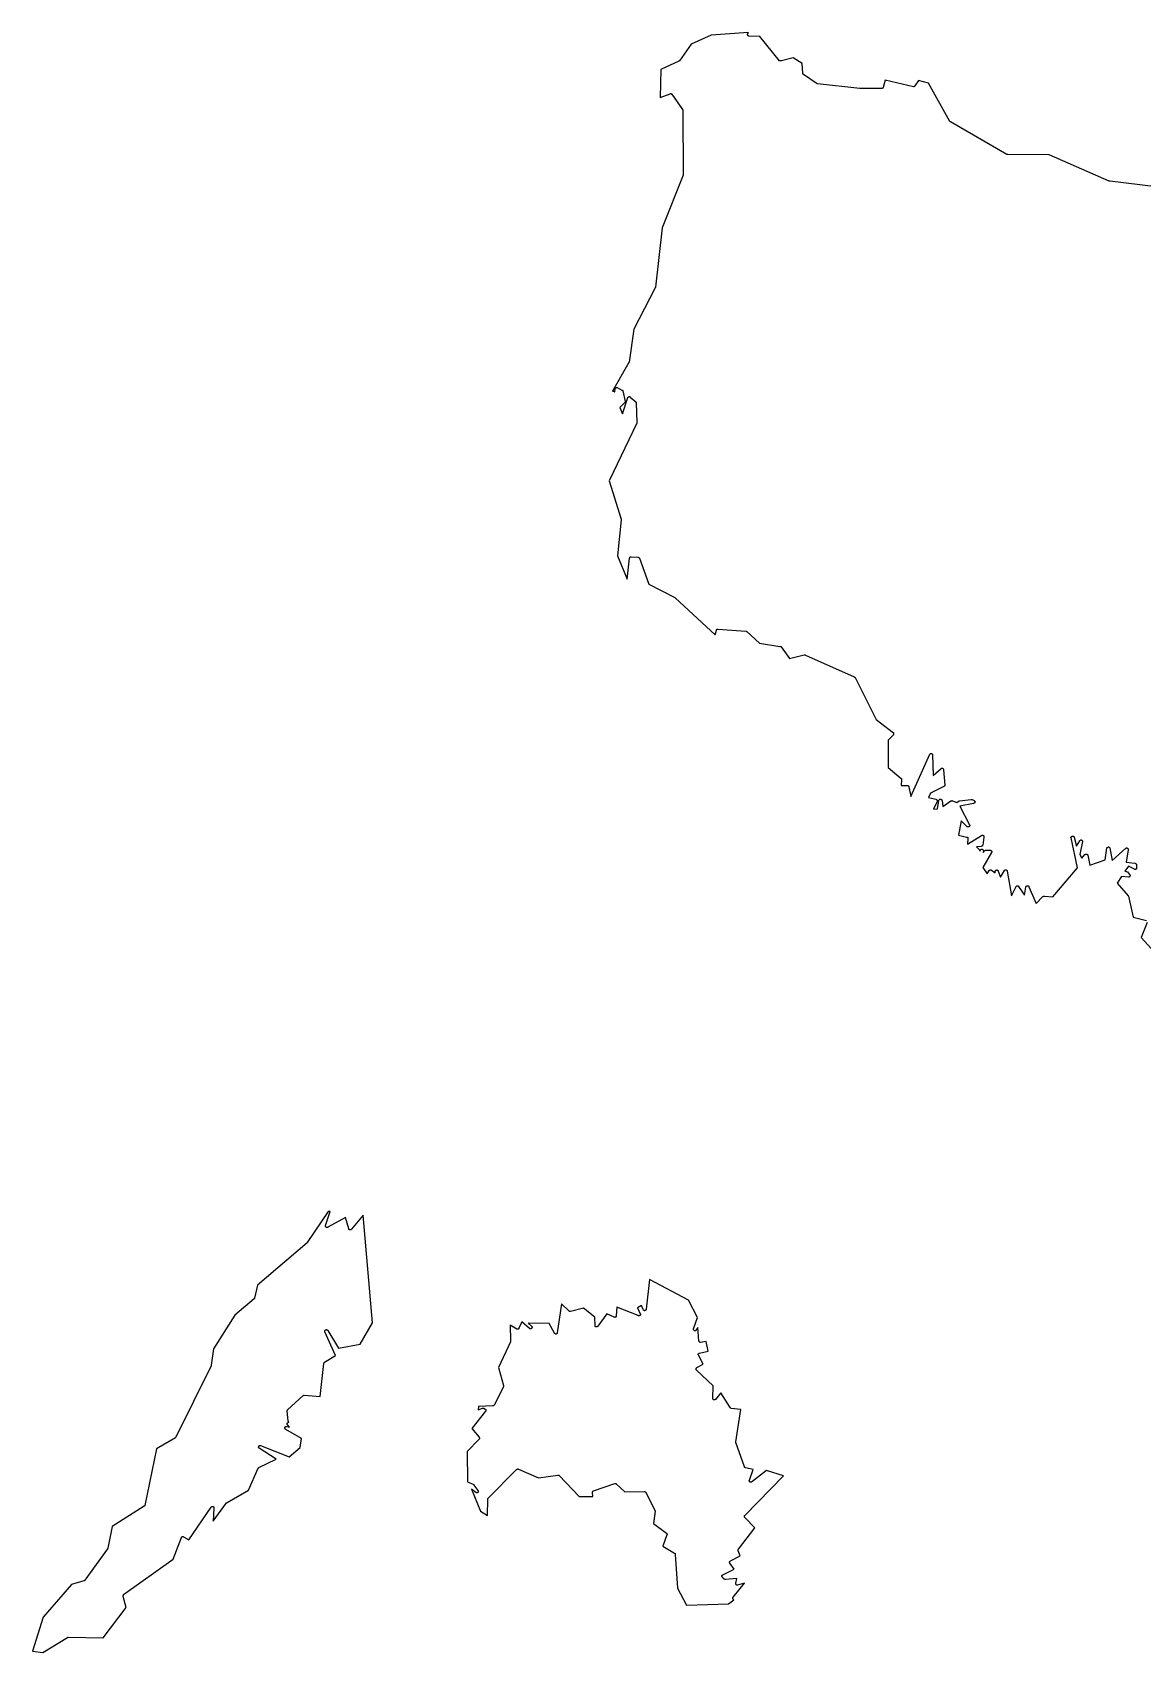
# Model space of a CAD drawing. Header units: metres. Extents: x 12 to 388, y 12 to 220.
# Drawn here: x 299.5 to 336, y 137.6 to 190.9 of the extents above; entities that cross this region are included whole.
import ezdxf

# ---------------------------------------------------------------- set-up
doc = ezdxf.new("R2010")
doc.units = ezdxf.units.M

msp = doc.modelspace()

# ---------------------------------------------------------------- linework, layer by layer
for points in [[(337, 185.76), (334.94, 186.01), (334.93, 186.01), (334.92, 186.01), (332.94, 186.87), (331.58, 186.89), (331.57, 186.89), (331.56, 186.89), (331.55, 186.89), (329.7, 187.96), (329.69, 187.96), (329.68, 187.97), (328.98, 189.23), (328.65, 189.32), (328.53, 189.14), (328.53, 189.13), (328.52, 189.12), (328.51, 189.12), (328.5, 189.12), (328.5, 189.11), (328.49, 189.11), (328.48, 189.11), (327.55, 189.33), (327.48, 189.09), (327.47, 189.09), (327.47, 189.08), (327.47, 189.07), (327.46, 189.07), (327.46, 189.06), (327.45, 189.06), (327.44, 189.06), (327.43, 189.06), (326.73, 189.05), (326.72, 189.05), (325.33, 189.21), (325.32, 189.21), (325.31, 189.21), (324.86, 189.52), (324.85, 189.52), (324.85, 189.53), (324.84, 189.54), (324.84, 189.55), (324.84, 189.56), (324.82, 189.88), (324.52, 190.06), (324.14, 189.96), (324.13, 189.96), (324.12, 189.96), (324.11, 189.96), (324.1, 189.96), (324.09, 189.96), (324.09, 189.97), (324.08, 189.97), (323.43, 190.76), (323.07, 190.78), (323.06, 190.78), (323.06, 190.79), (323.05, 190.79), (323.04, 190.79), (323.04, 190.8), (323.03, 190.8), (323.03, 190.81), (323.03, 190.82), (323.02, 190.82), (323.02, 190.83), (323.02, 190.84), (323.02, 190.85), (323.03, 190.85), (323.03, 190.86), (323.06, 190.9), (321.83, 190.81), (321.17, 190.51), (320.79, 189.97), (320.79, 189.96), (320.78, 189.96), (320.78, 189.95), (320.77, 189.95), (320.17, 189.68), (320.15, 188.76), (320.48, 188.88), (320.48, 188.89), (320.49, 188.89), (320.5, 188.89), (320.51, 188.89), (320.51, 188.88), (320.52, 188.88), (320.53, 188.88), (320.53, 188.87), (320.54, 188.87), (320.89, 188.36), (320.9, 188.35), (320.9, 188.34), (320.9, 188.33), (320.91, 186.22), (320.91, 186.21), (320.91, 186.2), (320.22, 184.47), (320, 182.52), (320, 182.51), (319.99, 182.51), (319.99, 182.5), (319.29, 181.14), (319.13, 180.06), (319.13, 180.05), (319.12, 180.05), (318.59, 179.1), (318.6, 179.1), (318.61, 179.1), (318.62, 179.1), (318.63, 179.1), (318.64, 179.09), (318.65, 179.09), (318.65, 179.08), (318.66, 179.08), (318.67, 179.18), (318.67, 179.19), (318.68, 179.19), (318.68, 179.2), (318.69, 179.21), (318.69, 179.21), (318.7, 179.21), (318.7, 179.22), (318.71, 179.22), (318.72, 179.22), (318.73, 179.22), (318.74, 179.22), (318.89, 179.14), (318.9, 179.14), (318.9, 179.13), (318.91, 179.13), (318.91, 179.12), (318.92, 179.12), (318.92, 179.11), (319, 178.76), (319, 178.75), (319, 178.74), (318.99, 178.74), (318.99, 178.73), (318.99, 178.72), (318.98, 178.72), (318.83, 178.56), (318.91, 178.36), (319.09, 178.89), (319.09, 178.9), (319.1, 178.9), (319.1, 178.91), (319.11, 178.92), (319.12, 178.92), (319.13, 178.93), (319.14, 178.93), (319.15, 178.93), (319.16, 178.92), (319.17, 178.92), (319.17, 178.91), (319.35, 178.75), (319.35, 178.74), (319.36, 178.74), (319.36, 178.73), (319.36, 178.72), (319.39, 178.07), (319.39, 178.06), (319.38, 178.06), (319.38, 178.05), (318.48, 176.15), (318.87, 174.89), (318.87, 174.88), (318.87, 174.87), (318.75, 173.69), (319.07, 172.92), (319.14, 173.61), (319.15, 173.61), (319.15, 173.62), (319.15, 173.63), (319.16, 173.63), (319.16, 173.64), (319.17, 173.64), (319.17, 173.65), (319.18, 173.65), (319.19, 173.65), (319.2, 173.65), (319.42, 173.64), (319.43, 173.64), (319.44, 173.63), (319.45, 173.63), (319.46, 173.62), (319.46, 173.61), (319.47, 173.61), (319.78, 172.76), (320.63, 172.32), (320.64, 172.31), (321.96, 171.09), (322, 171.24), (322, 171.25), (322.01, 171.26), (322.02, 171.27), (322.03, 171.28), (322.04, 171.28), (322.05, 171.28), (322.97, 171.21), (322.98, 171.21), (322.99, 171.21), (322.99, 171.2), (323, 171.2), (323.42, 170.81), (324.09, 170.71), (324.1, 170.71), (324.11, 170.71), (324.11, 170.7), (324.12, 170.7), (324.13, 170.69), (324.41, 170.31), (324.89, 170.43), (324.9, 170.43), (324.91, 170.43), (324.92, 170.43), (324.93, 170.42), (326.53, 169.71), (326.54, 169.71), (326.54, 169.7), (326.55, 169.7), (326.55, 169.69), (326.56, 169.69), (327.26, 168.31), (327.82, 167.87), (327.82, 167.86), (327.83, 167.86), (327.83, 167.85), (327.83, 167.84), (327.83, 167.83), (327.83, 167.82), (327.83, 167.81), (327.83, 167.8), (327.82, 167.8), (327.65, 167.62), (327.65, 166.73), (328.08, 166.37), (328.08, 166.36), (328.09, 166.36), (328.09, 166.35), (328.09, 166.34), (328.09, 166.33), (328.08, 166.13), (328.28, 166.13), (328.29, 166.13), (328.3, 166.13), (328.31, 166.13), (328.31, 166.12), (328.32, 166.12), (328.32, 166.11), (328.33, 166.1), (328.33, 166.09), (328.4, 165.77), (329.02, 167.17), (329.03, 167.18), (329.04, 167.19), (329.05, 167.19), (329.06, 167.19), (329.07, 167.19), (329.08, 167.19), (329.09, 167.19), (329.09, 167.18), (329.1, 167.18), (329.1, 167.17), (329.11, 167.17), (329.11, 167.16), (329.11, 167.15), (329.13, 166.46), (329.39, 166.69), (329.4, 166.7), (329.41, 166.7), (329.42, 166.7), (329.43, 166.7), (329.44, 166.7), (329.45, 166.69), (329.46, 166.69), (329.46, 166.68), (329.47, 166.67), (329.47, 166.66), (329.47, 166.65), (329.51, 166.15), (329.51, 166.14), (329.51, 166.13), (329.51, 166.12), (329.5, 166.12), (329.5, 166.11), (329.49, 166.11), (329.49, 166.1), (329.48, 166.1), (329.04, 165.88), (328.98, 165.74), (329.22, 165.68), (329.23, 165.68), (329.23, 165.67), (329.24, 165.67), (329.25, 165.66), (329.26, 165.65), (329.26, 165.64), (329.26, 165.63), (329.26, 165.62), (329.26, 165.61), (329.14, 165.36), (329.27, 165.37), (329.32, 165.64), (329.32, 165.65), (329.33, 165.66), (329.34, 165.67), (329.35, 165.68), (329.36, 165.68), (329.37, 165.68), (329.38, 165.68), (329.39, 165.68), (329.39, 165.67), (329.4, 165.67), (329.4, 165.66), (329.41, 165.66), (329.41, 165.65), (329.42, 165.64), (329.45, 165.44), (329.71, 165.63), (329.72, 165.63), (329.73, 165.63), (329.74, 165.63), (329.74, 165.64), (329.75, 165.64), (329.75, 165.63), (329.76, 165.63), (329.91, 165.58), (329.98, 165.63), (329.99, 165.63), (330, 165.63), (330.38, 165.67), (330.39, 165.67), (330.4, 165.67), (330.41, 165.67), (330.48, 165.64), (330.48, 165.63), (330.49, 165.63), (330.49, 165.62), (330.5, 165.62), (330.5, 165.61), (330.5, 165.6), (330.51, 165.6), (330.51, 165.59), (330.5, 165.59), (330.5, 165.58), (330.5, 165.57), (330.49, 165.56), (330.49, 165.55), (330.48, 165.55), (330.47, 165.55), (330.46, 165.54), (330.01, 165.46), (330.32, 164.84), (330.33, 164.83), (330.33, 164.82), (330.33, 164.81), (330.32, 164.81), (330.32, 164.8), (330.32, 164.79), (330.31, 164.79), (330.31, 164.78), (330.3, 164.78), (330.29, 164.77), (330.28, 164.77), (330.27, 164.77), (330.26, 164.77), (330.26, 164.78), (330.25, 164.78), (330.24, 164.79), (330.05, 164.97), (329.96, 164.5), (330.23, 164.44), (330.24, 164.44), (330.25, 164.44), (330.25, 164.43), (330.26, 164.43), (330.26, 164.42), (330.27, 164.42), (330.27, 164.41), (330.27, 164.4), (330.27, 164.39), (330.26, 164.2), (330.72, 164.49), (330.73, 164.49), (330.74, 164.5), (330.75, 164.5), (330.76, 164.5), (330.77, 164.5), (330.77, 164.49), (330.78, 164.49), (330.78, 164.48), (330.79, 164.48), (330.79, 164.47), (330.8, 164.46), (330.8, 164.45), (330.8, 164.44), (330.76, 164.17), (330.75, 164.17), (330.75, 164.16), (330.75, 164.15), (330.74, 164.15), (330.74, 164.14), (330.73, 164.14), (330.72, 164.14), (330.72, 164.13), (330.71, 164.13), (330.55, 164.12), (330.65, 164.02), (330.66, 164.01), (330.66, 164), (330.66, 163.99), (330.66, 163.98), (330.66, 163.97), (330.68, 164.01), (330.69, 164.01), (330.69, 164.02), (330.7, 164.03), (330.71, 164.03), (330.71, 164.04), (330.72, 164.04), (330.73, 164.04), (330.74, 164.04), (330.75, 164.03), (330.76, 164.03), (330.76, 164.02), (330.77, 164.02), (330.77, 164.01), (330.78, 164), (330.78, 163.99), (330.78, 163.98), (330.77, 163.93), (330.82, 163.99), (330.82, 164), (330.83, 164), (330.84, 164), (330.84, 164.01), (330.85, 164.01), (330.86, 164.01), (331.01, 164.01), (331.02, 164.01), (331.02, 164), (331.03, 164), (331.04, 164), (331.04, 163.99), (331.05, 163.99), (331.05, 163.98), (331.05, 163.97), (331.06, 163.97), (331.06, 163.96), (331.06, 163.95), (331.06, 163.94), (331.05, 163.94), (331.05, 163.93), (330.76, 163.44), (330.91, 163.23), (330.97, 163.34), (330.98, 163.34), (330.98, 163.35), (330.99, 163.35), (330.99, 163.36), (331, 163.36), (331.01, 163.36), (331.02, 163.36), (331.03, 163.36), (331.04, 163.36), (331.04, 163.35), (331.05, 163.35), (331.17, 163.26), (331.17, 163.31), (331.17, 163.32), (331.18, 163.33), (331.18, 163.34), (331.19, 163.34), (331.19, 163.35), (331.2, 163.35), (331.21, 163.35), (331.21, 163.36), (331.22, 163.36), (331.23, 163.36), (331.23, 163.35), (331.24, 163.35), (331.25, 163.35), (331.26, 163.34), (331.27, 163.33), (331.27, 163.32), (331.34, 163.12), (331.47, 163.34), (331.48, 163.34), (331.48, 163.35), (331.49, 163.35), (331.49, 163.36), (331.5, 163.36), (331.51, 163.36), (331.52, 163.36), (331.53, 163.36), (331.54, 163.35), (331.55, 163.35), (331.55, 163.34), (331.56, 163.34), (331.56, 163.33), (331.56, 163.32), (331.71, 162.51), (331.86, 162.81), (331.86, 162.82), (331.87, 162.82), (331.88, 162.83), (331.89, 162.83), (331.9, 162.83), (331.91, 162.83), (331.92, 162.83), (331.93, 162.83), (331.93, 162.82), (331.94, 162.82), (331.94, 162.81), (332.13, 162.53), (332.18, 162.79), (332.18, 162.8), (332.19, 162.81), (332.19, 162.82), (332.2, 162.82), (332.2, 162.83), (332.21, 162.83), (332.22, 162.83), (332.23, 162.83), (332.24, 162.83), (332.25, 162.83), (332.26, 162.83), (332.26, 162.82), (332.27, 162.82), (332.27, 162.81), (332.28, 162.8), (332.52, 162.25), (332.74, 162.48), (332.75, 162.48), (332.75, 162.49), (332.76, 162.49), (332.77, 162.49), (332.77, 162.5), (332.78, 162.5), (332.79, 162.5), (333.06, 162.47), (333.88, 163.43), (333.67, 164.41), (333.66, 164.41), (333.66, 164.42), (333.66, 164.43), (333.67, 164.43), (333.67, 164.44), (333.67, 164.45), (333.68, 164.45), (333.68, 164.46), (333.69, 164.46), (333.69, 164.47), (333.7, 164.47), (333.71, 164.47), (333.72, 164.47), (333.73, 164.47), (333.74, 164.47), (333.74, 164.46), (333.75, 164.46), (333.75, 164.45), (333.76, 164.45), (333.76, 164.44), (333.76, 164.43), (333.84, 164.14), (333.95, 164.32), (333.95, 164.33), (333.96, 164.33), (333.96, 164.34), (333.97, 164.34), (333.98, 164.35), (333.99, 164.35), (334, 164.35), (334.01, 164.34), (334.02, 164.34), (334.03, 164.33), (334.03, 164.32), (334.04, 164.32), (334.04, 164.31), (334.04, 164.3), (334.04, 164.29), (333.95, 163.86), (334.02, 163.74), (334.12, 163.86), (334.12, 163.87), (334.13, 163.87), (334.13, 163.88), (334.14, 163.88), (334.15, 163.88), (334.16, 163.88), (334.17, 163.88), (334.18, 163.88), (334.19, 163.88), (334.19, 163.87), (334.2, 163.87), (334.2, 163.86), (334.2, 163.85), (334.21, 163.85), (334.21, 163.84), (334.28, 163.52), (334.79, 163.69), (334.84, 164.07), (334.84, 164.08), (334.85, 164.08), (334.85, 164.09), (334.85, 164.1), (334.86, 164.1), (334.86, 164.11), (334.87, 164.11), (334.88, 164.11), (334.88, 164.12), (334.89, 164.12), (334.9, 164.12), (334.91, 164.11), (334.92, 164.11), (334.93, 164.1), (334.94, 164.09), (334.94, 164.08), (335.01, 163.67), (335.46, 164.07), (335.47, 164.07), (335.48, 164.08), (335.49, 164.08), (335.5, 164.08), (335.51, 164.08), (335.51, 164.07), (335.52, 164.07), (335.53, 164.06), (335.54, 164.05), (335.54, 164.04), (335.54, 164.03), (335.54, 164.02), (335.47, 163.61), (335.76, 163.58), (335.77, 163.58), (335.78, 163.57), (335.79, 163.57), (335.79, 163.56), (335.8, 163.56), (335.8, 163.55), (335.81, 163.55), (335.81, 163.54), (335.81, 163.53), (335.82, 163.43), (335.82, 163.42), (335.82, 163.41), (335.82, 163.4), (335.81, 163.4), (335.81, 163.39), (335.8, 163.38), (335.79, 163.38), (335.78, 163.37), (335.77, 163.37), (335.76, 163.37), (335.75, 163.38), (335.55, 163.48), (335.43, 163.32), (335.49, 163.31), (335.5, 163.3), (335.51, 163.3), (335.52, 163.29), (335.59, 163.21), (335.6, 163.2), (335.6, 163.19), (335.61, 163.19), (335.61, 163.18), (335.61, 163.17), (335.61, 163.16), (335.6, 163.16), (335.6, 163.15), (335.6, 163.14), (335.59, 163.14), (335.59, 163.13), (335.58, 163.13), (335.57, 163.13), (335.57, 163.12), (335.56, 163.12), (335.55, 163.12), (335.32, 163.14), (335.18, 162.92), (335.54, 162.51), (335.55, 162.5), (335.55, 162.49), (335.71, 161.81), (336.14, 161.7)], [(336.17, 161.63), (335.97, 161.14), (336.3, 160.77)]]:
    msp.add_lwpolyline(points)
for points in [[(306.94, 144.38), (306.94, 144.39), (306.95, 144.4), (306.95, 144.41), (306.96, 144.41), (306.96, 144.42), (306.97, 144.42), (306.98, 144.43), (306.99, 144.43), (307, 144.43), (307.01, 144.43), (307.95, 144.06), (308.31, 144.36), (308.36, 144.66), (307.84, 144.96), (307.83, 144.97), (307.82, 144.97), (307.82, 144.98), (307.81, 144.99), (307.81, 145), (307.81, 145.01), (307.81, 145.02), (307.81, 145.03), (307.82, 145.03), (307.82, 145.04), (307.83, 145.04), (307.83, 145.05), (307.84, 145.05), (307.85, 145.06), (307.86, 145.06), (307.87, 145.06), (307.96, 145.03), (307.9, 145.11), (307.9, 145.12), (307.89, 145.12), (307.89, 145.13), (307.89, 145.14), (307.89, 145.15), (307.89, 145.16), (307.89, 145.17), (307.9, 145.17), (307.9, 145.18), (307.91, 145.18), (307.91, 145.19), (307.92, 145.19), (307.94, 145.2), (307.94, 145.21), (307.93, 145.21), (307.93, 145.22), (307.92, 145.23), (307.92, 145.24), (307.89, 145.56), (307.89, 145.57), (307.89, 145.58), (307.9, 145.59), (307.9, 145.6), (308.41, 146.07), (308.41, 146.08), (308.42, 146.08), (308.43, 146.09), (308.44, 146.09), (308.45, 146.09), (308.97, 146.04), (309.09, 147.13), (309.09, 147.14), (309.1, 147.15), (309.1, 147.16), (309.11, 147.17), (309.12, 147.17), (309.48, 147.39), (309.13, 148.17), (309.13, 148.18), (309.13, 148.19), (309.13, 148.2), (309.13, 148.21), (309.14, 148.22), (309.15, 148.23), (309.16, 148.23), (309.17, 148.23), (309.17, 148.24), (309.18, 148.24), (309.19, 148.23), (309.2, 148.23), (309.21, 148.23), (309.21, 148.22), (309.22, 148.22), (309.22, 148.21), (309.57, 147.63), (310.29, 147.76), (310.69, 148.46), (310.39, 152.01), (310, 151.54), (309.99, 151.53), (309.98, 151.52), (309.97, 151.52), (309.96, 151.52), (309.95, 151.52), (309.94, 151.52), (309.93, 151.52), (309.93, 151.53), (309.92, 151.53), (309.92, 151.54), (309.91, 151.55), (309.81, 151.93), (309.22, 151.61), (309.22, 151.6), (309.21, 151.6), (309.2, 151.6), (309.19, 151.6), (309.18, 151.6), (309.17, 151.61), (309.16, 151.61), (309.16, 151.62), (309.15, 151.63), (309.15, 151.64), (309.15, 151.65), (309.15, 151.66), (309.15, 151.67), (309.3, 152.13), (309.23, 152.13), (308.55, 151.11), (308.54, 151.1), (306.91, 149.7), (306.81, 149.28), (306.81, 149.27), (306.81, 149.26), (306.8, 149.26), (306.8, 149.25), (306.17, 148.72), (305.46, 147.61), (305.39, 147.07), (305.39, 147.06), (305.39, 147.05), (304.23, 144.7), (304.22, 144.69), (304.21, 144.68), (303.59, 144.32), (303.21, 142.46), (303.21, 142.45), (303.2, 142.44), (303.19, 142.43), (302.13, 141.77), (301.99, 141.05), (301.99, 141.04), (301.98, 141.03), (301.23, 140), (301.23, 139.99), (301.22, 139.99), (301.22, 139.98), (301.21, 139.98), (301.2, 139.98), (300.8, 139.86), (299.86, 138.79), (299.51, 137.67), (299.85, 137.62), (300.66, 138.12), (300.67, 138.13), (300.68, 138.13), (300.69, 138.13), (301.84, 138.1), (302.59, 139.1), (302.49, 139.47), (302.49, 139.48), (302.49, 139.49), (302.49, 139.5), (302.5, 139.5), (302.5, 139.51), (302.5, 139.52), (302.51, 139.52), (302.51, 139.53), (304.14, 140.69), (304.41, 141.41), (304.41, 141.42), (304.42, 141.43), (304.43, 141.43), (304.43, 141.44), (304.44, 141.44), (304.45, 141.44), (304.46, 141.44), (304.47, 141.44), (304.48, 141.43), (304.65, 141.33), (305.39, 142.4), (305.4, 142.41), (305.41, 142.42), (305.42, 142.42), (305.43, 142.42), (305.44, 142.42), (305.45, 142.42), (305.46, 142.42), (305.47, 142.41), (305.47, 142.4), (305.48, 142.4), (305.48, 142.39), (305.48, 142.38), (305.48, 142.37), (305.45, 141.94), (305.89, 142.55), (305.9, 142.55), (305.9, 142.56), (305.91, 142.56), (306.62, 142.96), (306.93, 143.68), (306.93, 143.69), (306.94, 143.69), (306.94, 143.7), (306.95, 143.7), (306.95, 143.71), (306.96, 143.71), (307.53, 143.98), (306.97, 144.34), (306.96, 144.34), (306.95, 144.35), (306.95, 144.36), (306.94, 144.37), (306.94, 144.38)], [(322.69, 139.84), (322.68, 139.84), (322.67, 139.84), (322.66, 139.84), (322.66, 139.85), (322.65, 139.85), (322.65, 139.86), (322.64, 139.87), (322.64, 139.88), (322.64, 139.89), (322.64, 139.9), (322.67, 140.06), (322.3, 140.02), (322.29, 140.02), (322.28, 140.02), (322.28, 140.03), (322.27, 140.03), (322.26, 140.03), (322.26, 140.04), (322.2, 140.1), (322.19, 140.11), (322.19, 140.12), (322.18, 140.12), (322.18, 140.13), (322.18, 140.14), (322.18, 140.15), (322.19, 140.16), (322.19, 140.17), (322.2, 140.17), (322.2, 140.18), (322.21, 140.18), (322.59, 140.36), (322.44, 140.56), (322.44, 140.57), (322.43, 140.58), (322.43, 140.59), (322.43, 140.6), (322.43, 140.61), (322.44, 140.61), (322.44, 140.62), (322.44, 140.63), (322.45, 140.63), (322.46, 140.64), (322.78, 140.8), (322.72, 140.97), (322.72, 140.98), (322.72, 140.99), (322.72, 141), (322.72, 141.01), (322.73, 141.01), (322.73, 141.02), (323.26, 141.72), (322.94, 142.06), (322.93, 142.07), (322.93, 142.08), (322.92, 142.09), (322.92, 142.1), (322.92, 142.11), (322.93, 142.11), (322.93, 142.12), (322.93, 142.13), (322.94, 142.13), (324.21, 143.43), (323.65, 143.61), (323.16, 143.23), (323.15, 143.23), (323.14, 143.22), (323.13, 143.22), (323.12, 143.23), (323.11, 143.23), (323.1, 143.23), (323.1, 143.24), (323.09, 143.24), (323.09, 143.25), (323.09, 143.26), (323.08, 143.27), (323.08, 143.28), (323.09, 143.29), (323.21, 143.64), (322.96, 143.7), (322.95, 143.7), (322.95, 143.71), (322.94, 143.71), (322.94, 143.72), (322.93, 143.72), (322.93, 143.73), (322.64, 144.53), (322.64, 144.54), (322.64, 144.55), (322.8, 145.61), (322.49, 145.65), (322.48, 145.66), (322.47, 145.66), (322.46, 145.66), (322.46, 145.67), (322.45, 145.67), (322.45, 145.68), (322.15, 146.16), (321.97, 145.94), (321.96, 145.94), (321.96, 145.93), (321.95, 145.93), (321.94, 145.93), (321.93, 145.93), (321.92, 145.93), (321.91, 145.93), (321.9, 145.94), (321.89, 145.95), (321.88, 145.96), (321.88, 145.97), (321.88, 145.98), (321.9, 146.39), (321.35, 146.91), (321.34, 146.92), (321.34, 146.93), (321.34, 146.94), (321.34, 146.95), (321.34, 146.96), (321.34, 146.97), (321.35, 146.97), (321.35, 146.98), (321.36, 146.98), (321.36, 146.99), (321.57, 147.11), (321.41, 147.4), (321.4, 147.41), (321.4, 147.42), (321.4, 147.43), (321.4, 147.44), (321.41, 147.45), (321.42, 147.46), (321.43, 147.47), (321.44, 147.47), (321.73, 147.53), (321.66, 147.85), (321.48, 147.82), (321.47, 147.82), (321.46, 147.83), (321.45, 147.83), (321.44, 147.83), (321.44, 147.84), (321.43, 147.84), (321.43, 147.85), (321.43, 147.86), (321.42, 147.87), (321.39, 148.31), (321.34, 148.23), (321.34, 148.22), (321.33, 148.21), (321.32, 148.21), (321.32, 148.2), (321.31, 148.2), (321.3, 148.2), (321.29, 148.2), (321.28, 148.2), (321.27, 148.21), (321.26, 148.22), (321.25, 148.23), (321.25, 148.24), (321.25, 148.25), (321.25, 148.26), (321.25, 148.27), (321.38, 148.64), (321.08, 149.21), (319.8, 149.89), (319.69, 148.91), (319.69, 148.9), (319.69, 148.89), (319.68, 148.89), (319.68, 148.88), (319.67, 148.88), (319.67, 148.87), (319.66, 148.87), (319.65, 148.87), (319.65, 148.86), (319.64, 148.86), (319.63, 148.87), (319.62, 148.87), (319.61, 148.87), (319.61, 148.88), (319.6, 148.88), (319.6, 148.89), (319.59, 148.9), (319.54, 149.03), (319.41, 148.96), (319.49, 148.76), (319.5, 148.76), (319.5, 148.75), (319.5, 148.74), (319.5, 148.73), (319.49, 148.72), (319.49, 148.71), (319.48, 148.71), (319.48, 148.7), (319.47, 148.7), (319.46, 148.69), (319.45, 148.69), (319.44, 148.69), (319.43, 148.69), (319.43, 148.7), (318.73, 148.98), (318.71, 148.69), (318.71, 148.68), (318.71, 148.67), (318.7, 148.67), (318.7, 148.66), (318.69, 148.66), (318.69, 148.65), (318.68, 148.65), (318.67, 148.65), (318.67, 148.64), (318.66, 148.64), (318.65, 148.64), (318.65, 148.65), (318.64, 148.65), (318.4, 148.76), (318.1, 148.35), (318.1, 148.34), (318.09, 148.34), (318.08, 148.33), (318.07, 148.33), (318.06, 148.33), (318.05, 148.33), (318.04, 148.33), (318.03, 148.33), (318.03, 148.34), (318.02, 148.34), (318.02, 148.35), (318.01, 148.36), (318.01, 148.37), (318, 148.65), (317.63, 148.95), (317.2, 148.84), (317.19, 148.84), (317.18, 148.84), (317.17, 148.84), (317.17, 148.85), (317.16, 148.85), (317.15, 148.86), (316.91, 149.09), (316.77, 148.14), (316.77, 148.13), (316.77, 148.12), (316.76, 148.12), (316.76, 148.11), (316.75, 148.11), (316.75, 148.1), (316.74, 148.1), (316.73, 148.09), (316.72, 148.09), (316.71, 148.09), (316.71, 148.1), (316.7, 148.1), (316.69, 148.1), (316.69, 148.11), (316.68, 148.11), (316.68, 148.12), (316.5, 148.44), (315.81, 148.45), (315.92, 148.36), (315.92, 148.35), (315.93, 148.35), (315.93, 148.34), (315.94, 148.33), (315.94, 148.32), (315.94, 148.31), (315.93, 148.31), (315.93, 148.3), (315.93, 148.29), (315.92, 148.28), (315.91, 148.28), (315.91, 148.27), (315.9, 148.27), (315.89, 148.27), (315.88, 148.27), (315.87, 148.27), (315.86, 148.28), (315.6, 148.5), (315.51, 148.29), (315.51, 148.28), (315.5, 148.28), (315.5, 148.27), (315.49, 148.27), (315.49, 148.26), (315.48, 148.26), (315.47, 148.26), (315.46, 148.26), (315.45, 148.26), (315.44, 148.26), (315.22, 148.39), (315.23, 147.87), (315.23, 147.86), (315.23, 147.85), (315.23, 147.84), (314.84, 146.99), (315, 146.4), (315, 146.39), (315, 146.38), (315, 146.37), (315, 146.36), (314.69, 145.76), (314.68, 145.75), (314.67, 145.74), (314.66, 145.74), (314.66, 145.73), (314.65, 145.73), (314.64, 145.73), (314.18, 145.71), (314.17, 145.6), (314.31, 145.66), (314.32, 145.66), (314.33, 145.66), (314.34, 145.66), (314.35, 145.66), (314.36, 145.66), (314.36, 145.65), (314.4, 145.63), (314.41, 145.62), (314.41, 145.61), (314.42, 145.61), (314.42, 145.6), (314.42, 145.59), (314.42, 145.58), (314.42, 145.57), (314.42, 145.56), (314.41, 145.56), (313.96, 144.99), (314.2, 144.7), (314.2, 144.69), (314.21, 144.68), (314.21, 144.67), (314.21, 144.66), (314.21, 144.65), (314.2, 144.65), (314.2, 144.64), (314.19, 144.63), (313.81, 144.23), (313.82, 143.24), (314.02, 143.15), (314.02, 143.14), (314.03, 143.14), (314.03, 143.13), (314.16, 142.95), (314.17, 142.94), (314.17, 142.93), (314.17, 142.92), (314.17, 142.91), (314.17, 142.9), (314.17, 142.89), (314.16, 142.89), (314.16, 142.88), (314.15, 142.88), (314.14, 142.87), (314.13, 142.87), (314.12, 142.87), (314.11, 142.87), (314.1, 142.87), (314.1, 142.88), (314.09, 142.88), (313.95, 142.99), (314.24, 142.27), (314.47, 142.13), (314.48, 142.66), (314.48, 142.67), (314.48, 142.68), (314.49, 142.68), (314.49, 142.69), (314.5, 142.7), (315.43, 143.64), (315.44, 143.64), (315.44, 143.65), (315.45, 143.65), (315.46, 143.65), (315.46, 143.66), (315.47, 143.66), (315.48, 143.65), (315.49, 143.65), (316.15, 143.37), (316.79, 143.46), (316.8, 143.46), (316.81, 143.46), (316.81, 143.45), (316.82, 143.45), (316.83, 143.44), (317.49, 142.75), (317.94, 142.75), (317.93, 142.89), (317.93, 142.9), (317.93, 142.91), (317.94, 142.92), (317.94, 142.93), (317.95, 142.93), (317.95, 142.94), (317.96, 142.94), (318.66, 143.18), (318.67, 143.18), (318.68, 143.18), (318.69, 143.18), (318.7, 143.18), (318.7, 143.17), (318.71, 143.17), (318.99, 142.91), (319.64, 142.92), (319.65, 142.92), (319.66, 142.91), (319.67, 142.91), (319.67, 142.9), (319.68, 142.9), (319.68, 142.89), (319.98, 142.3), (319.98, 142.29), (319.99, 142.28), (319.99, 142.27), (319.93, 141.86), (320.36, 141.55), (320.36, 141.54), (320.37, 141.54), (320.37, 141.53), (320.37, 141.52), (320.38, 141.52), (320.38, 141.51), (320.38, 141.5), (320.37, 141.5), (320.37, 141.49), (320.24, 141.12), (320.62, 140.89), (320.63, 140.89), (320.63, 140.88), (320.64, 140.88), (320.64, 140.87), (320.64, 140.86), (320.65, 140.86), (320.65, 140.85), (320.72, 139.74), (321.02, 139.18), (322.4, 139.22), (322.57, 139.36), (322.56, 139.37), (322.55, 139.37), (322.55, 139.38), (322.54, 139.39), (322.54, 139.4), (322.54, 139.41), (322.54, 139.42), (322.54, 139.43), (322.55, 139.43), (322.55, 139.44), (322.92, 139.9), (322.7, 139.84), (322.69, 139.84)]]:
    msp.add_lwpolyline(points, close=True)

doc.saveas('drawing.dxf')
